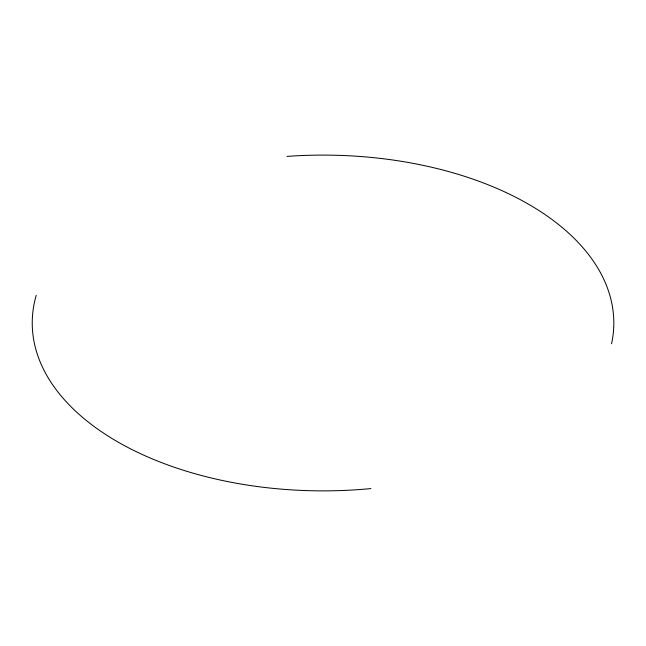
<?xml version="1.0" encoding="UTF-8"?>
<svg xmlns="http://www.w3.org/2000/svg" width="646" height="646" viewBox="0 0 646 646"><rect width="100%" height="100%" fill="white"/><g stroke="black" fill="none" stroke-linecap="round" stroke-linejoin="round"><path stroke-width="0.97" d="M286.986 156.397A290.781 167.879 0 0 1 611.568 343.793M370.877 488.578A290.781 167.879 0 0 1 36.208 295.359"/></g></svg>
